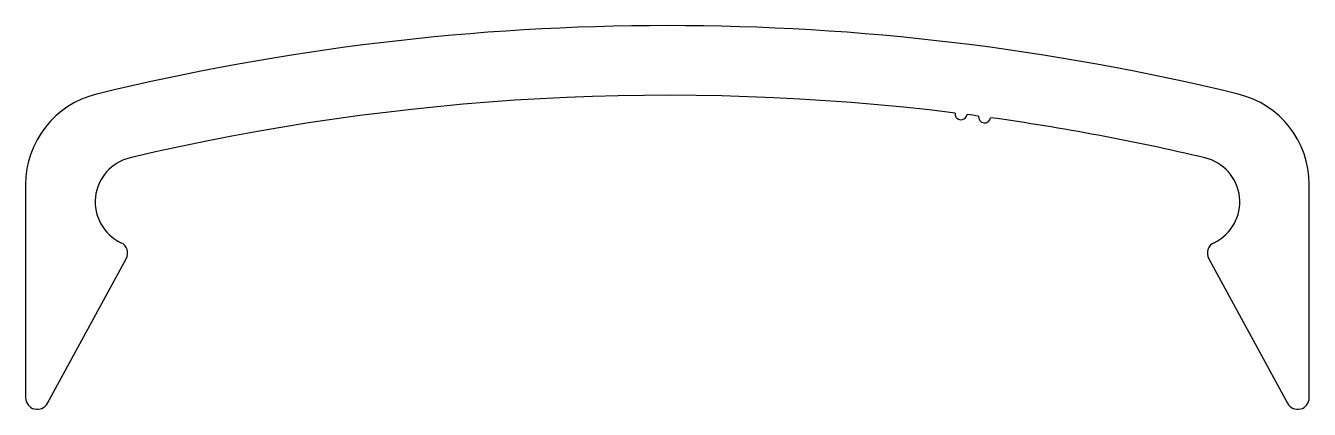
# Model space of a CAD drawing. Extents: x -12.5 to 15.1, y 3.2 to 11.4.
import ezdxf

# ---------------------------------------------------------------- set-up
doc = ezdxf.new("R2010")
doc.units = 0
doc.layers.get('0').update_dxf_attribs({"linetype": 'CONTINUOUS'})

msp = doc.modelspace()

# ---------------------------------------------------------------- linework, layer by layer
for p, q in [((-12.475, 7.993), (-12.475, 3.401)), ((15.114, 3.401), (15.114, 7.993)), ((-12.005, 3.281), (-10.315, 6.393)), ((12.954, 6.393), (14.645, 3.281))]:
    msp.add_line(p, q)
for centre, radius, start, end in [((1.32, -40.344), 51.755, 76.2875, 103.7125), ((-10.475, 7.993), 2, 103.7125, 180), ((13.114, 7.993), 2, 0, 76.2875), ((1.32, -40.344), 50.255, 82.9369, 103.2859), ((7.628, 9.514), 0.13, 172.8628, 352.7146), ((1.32, -40.344), 50.255, 82.3555, 82.6405), ((8.134, 9.447), 0.13, 172.2814, 352.1332), ((1.32, -40.344), 50.255, 76.7141, 82.0591), ((-10.005, 7.617), 0.975, 103.2859, 244.4129), ((12.645, 7.617), 0.975, 295.5871, 76.7141), ((-10.534, 6.512), 0.25, 331.4885, 64.4129), ((13.174, 6.512), 0.25, 115.5871, 208.5115), ((-12.225, 3.401), 0.25, 180, 331.4885), ((14.864, 3.401), 0.25, 208.5115, 360)]:
    msp.add_arc(centre, radius, start, end)

doc.saveas('drawing.dxf')
